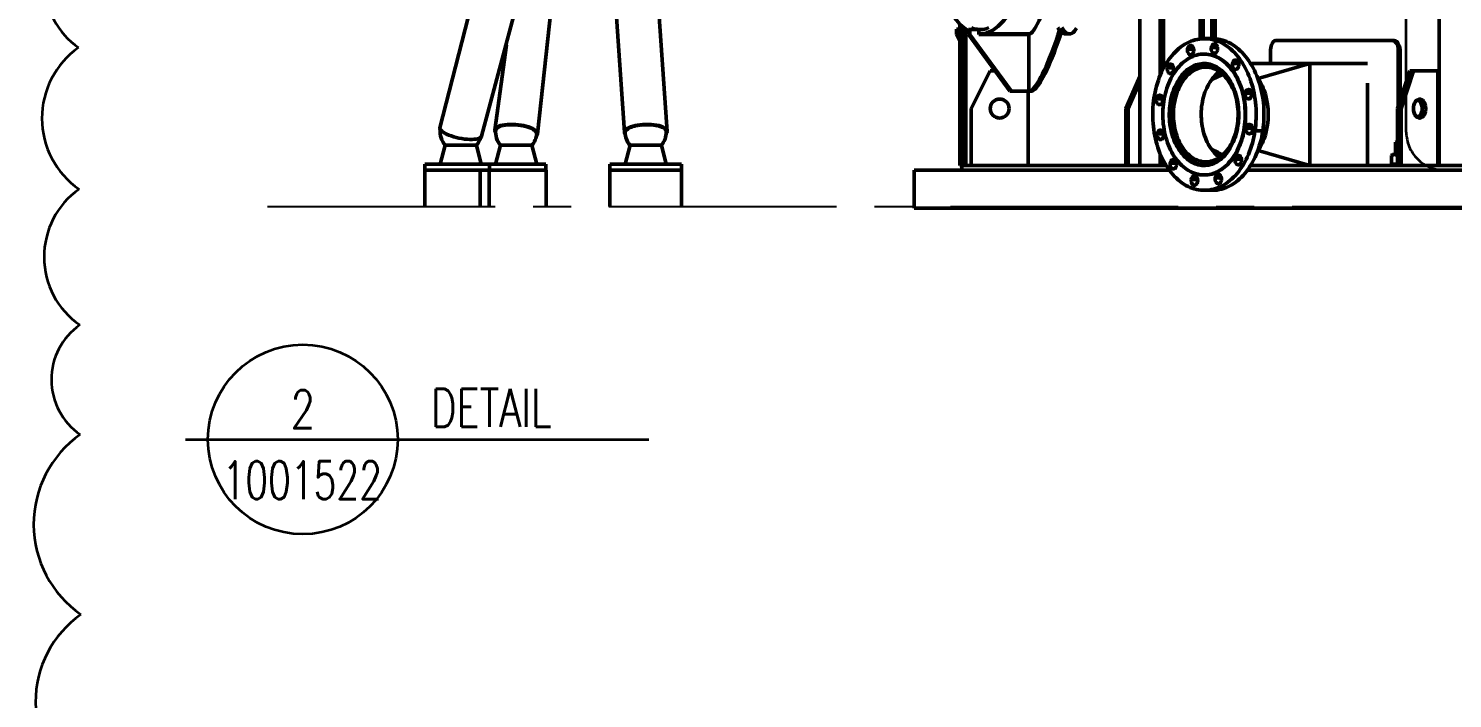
# Model space of a CAD drawing. Header units: inches. Extents: x 0 to 1408, y 0 to 1088.
# Drawn here: x 723.3 to 873.4, y 177.7 to 248.4 of the extents above; entities that cross this region are included whole.
import ezdxf
from ezdxf.enums import TextEntityAlignment as Align

# ---------------------------------------------------------------- set-up
doc = ezdxf.new("R2010")
doc.units = ezdxf.units.IN
doc.header["$LTSCALE"] = 32
doc.header["$MEASUREMENT"] = 0
doc.linetypes.add('CENTER2', pattern=[1.125, 0.75, -0.125, 0.125, -0.125])
doc.linetypes.add('PHANTOM2', pattern=[1.25, 0.625, -0.125, 0.125, -0.125, 0.125, -0.125])
for name, color, linetype, lineweight in [('AM_0', 7, 'Continuous', 50), ('AM_6', 140, 'Continuous', 35), ('Equipment-AM_0', 7, 'Continuous', 50), ('Equipment-AM_11', 92, 'PHANTOM2', 25)]:
    doc.layers.add(name, color=color, linetype=linetype, lineweight=lineweight)
doc.styles.add('simplex', font='simplex.shx', dxfattribs={"width": 0.75})

# ---------------------------------------------------------------- blocks, each defined once
blk = doc.blocks.new('Detail Callout')
at = {"layer": 'AM_6'}
blk.add_line((0, 0.3125), (1.5265, 0.3125), dxfattribs=at)
blk.add_circle((0.3868, 0.3125), 0.3125, dxfattribs=at)
at = {"layer": 'AM_6', "style": 'simplex', "width": 0.75}
blk.add_text('DETAIL', height=0.125, dxfattribs=at).set_placement((0.8089, 0.3539))
for tag, p in [('X', (0.3868, 0.3493)), ('XXXXXX', (0.3848, 0.1156))]:
    blk.add_attdef(tag, text='', height=0.125, dxfattribs=at).set_placement(p, align=Align.CENTER)
blk = doc.blocks.new('A$C9d734190')
at = {"layer": 'AM_0'}
for p, q in [((-106.07, 14.05), (-106.07, 148)), ((-105.72, 14.77), (-105.72, 148)), ((-101.88, 17.85), (-101.88, 148)), ((-101.56, 17.87), (-101.56, 148)), ((-100.62, 17.88), (-100.62, 148)), ((-100.28, 17.86), (-100.28, 148)), ((-76.67, 4.5), (-76.67, 148)), ((-108.22, 4.5), (-108.22, 85.25)), ((-168.84, 59.66), (-182.01, 8.48)), ((-166.03, 59.16), (-162.56, 7.98)), ((-158.06, 8.1), (-161.53, 59.28)), ((-177.6, 7.6), (-165.83, 51.7)), ((-171.72, 7.83), (-168.36, 39.01)), ((-127.56, 18.38), (-127.56, 18.88)), ((-127.56, 18.88), (-127.2, 18.88)), ((-127.2, 17.67), (-127.56, 18.38)), ((-127.56, 18.37), (-127.56, 18.38)), ((-127.2, 17.66), (-127.56, 18.37)), ((-127.2, 4.5), (-127.2, 19.43)), ((-126.83, 4.5), (-126.83, 19.1)), ((-126.58, 4.5), (-126.58, 18.91)), ((-126.28, 18.33), (-126.28, 18.83)), ((-126.28, 18.83), (-126.13, 18.83)), ((-121.91, 12.33), (-126.28, 18.33)), ((-126.28, 18.33), (-126.13, 18.33)), ((-126.13, 18.33), (-126.13, 18.83)), ((-126.13, 18.83), (-125.18, 18.83)), ((-121.76, 12.33), (-126.13, 18.33)), ((-125.18, 18.83), (-125.18, 18.33)), ((-125.18, 18.33), (-119.92, 18.33)), ((-125.05, 18.37), (-119.79, 18.37)), ((-121.61, 18.33), (-121.61, 18.37)), ((-121.36, 18.33), (-121.36, 18.37)), ((-121, 18.33), (-121, 18.37)), ((-120.53, 18.33), (-120.53, 18.37)), ((-119.92, 12.33), (-119.92, 18.33)), ((-116.09, 18.38), (-115.66, 18.38)), ((-174.97, 17.23), (-176.21, 8.24)), ((-102.54, 16.78), (-103.2, 16.78)), ((-100.59, 17.88), (-101.41, 17.88)), ((-100.03, 16.94), (-100.69, 16.94)), ((-94.44, 16.69), (-94.44, 15.25)), ((-93.81, 17.69), (-81.71, 17.69)), ((-81.71, 17.69), (-81.53, 17.69)), ((-80.98, 16.69), (-80.98, 10.71)), ((-80.98, 16.69), (-80.79, 16.69)), ((-80.79, 16.69), (-80.79, 11.28)), ((-101.41, 16.25), (-101.46, 16.25)), ((-97.8, 15.24), (-98.46, 15.24)), ((-90.29, 15.25), (-95.76, 13.68)), ((-94.69, 15.25), (-90.29, 15.25)), ((-90.29, 15.25), (-90.29, 4.5)), ((-84.23, 15.25), (-90.29, 15.25)), ((-126, 10.5), (-124, 14.5)), ((-124, 14.5), (-123.49, 14.5)), ((-109.69, 10.5), (-108.22, 13.88)), ((-104.66, 14.8), (-105.33, 14.8)), ((-95.76, 13.68), (-95.83, 13.77)), ((-81.05, 10.5), (-79.76, 14.5)), ((-80.66, 10.5), (-79.38, 14.5)), ((-79.76, 14.5), (-79.38, 14.5)), ((-79.38, 14.5), (-76.8, 14.5)), ((-76.8, 14.5), (-76.8, 4.5)), ((-121.91, 12.33), (-121.76, 12.33)), ((-119.85, 12.33), (-121.76, 12.33)), ((-120, 12.33), (-120, 4.5)), ((-119.7, 12.33), (-119.95, 12.33)), ((-119.95, 12.33), (-119.95, 12.33)), ((-119.85, 12.33), (-119.92, 12.33)), ((-119.85, 12.33), (-119.85, 12.33)), ((-119.7, 12.33), (-119.7, 12.33)), ((-109.44, 10.5), (-108.22, 13.31)), ((-96.45, 12.13), (-97.11, 12.13)), ((-84.23, 13.19), (-84.23, 4.5)), ((-105.82, 11.53), (-106.49, 11.53)), ((-105.03, 11.04), (-104.85, 11.04)), ((-126, 4.5), (-126, 10.5)), ((-109.69, 10.5), (-109.44, 10.5)), ((-109.69, 4.5), (-109.69, 10.5)), ((-109.44, 4.5), (-109.44, 10.5)), ((-81.05, 10.5), (-80.66, 10.5)), ((-81.05, 4.5), (-81.05, 10.5)), ((-80.66, 4.5), (-80.66, 10.5)), ((-182.01, 8.44), (-182.01, 8.48)), ((-177.64, 7.51), (-177.71, 7.44)), ((-162.56, 7.98), (-162.55, 7.94)), ((-158.06, 8.08), (-158.07, 8.1)), ((-105.71, 7.84), (-106.38, 7.84)), ((-97.17, 8.5), (-97.21, 8.5)), ((-96.34, 8.44), (-97, 8.44)), ((-95.26, 8.14), (-96.09, 8.14)), ((-181.45, 6.63), (-181.97, 4.63)), ((-178.16, 6.63), (-181.45, 6.63)), ((-177.64, 4.63), (-178.15, 6.63)), ((-177.71, 7.44), (-177.72, 7.44)), ((-175.61, 6.63), (-176.13, 4.63)), ((-175.61, 6.63), (-172.32, 6.63)), ((-171.8, 4.63), (-172.32, 6.63)), ((-161.96, 6.63), (-162.48, 4.63)), ((-158.67, 6.63), (-161.96, 6.63)), ((-158.15, 4.63), (-158.66, 6.63)), ((-95.83, 5.97), (-95.76, 6.07)), ((-95.76, 6.07), (-90.29, 4.5)), ((-81.22, 7), (-81.27, 6.95)), ((-81.27, 6.95), (-81.27, 5.65)), ((-81.05, 6.95), (-81.27, 6.95)), ((-81.05, 7), (-81.22, 7)), ((-183.59, 4.63), (-183.59, 4)), ((-183.58, 4.63), (-183.42, 4.63)), ((-183.42, 4.63), (-182.37, 4.63)), ((-182.37, 4.63), (-182.09, 4.63)), ((-182.08, 4.63), (-180.91, 4.63)), ((-180.91, 4.63), (-179.66, 4.63)), ((-179.66, 4.63), (-178.4, 4.63)), ((-178.4, 4.63), (-176.77, 4.63)), ((-176.77, 4.63), (-176.02, 4.63)), ((-176, 4.63), (-174.62, 4.63)), ((-174.62, 4.63), (-173.3, 4.63)), ((-173.3, 4.63), (-171.79, 4.63)), ((-171.79, 4.63), (-170.82, 4.63)), ((-170.82, 4), (-170.82, 4.63)), ((-164.1, 4.63), (-164.1, 4)), ((-164.09, 4.63), (-163.93, 4.63)), ((-163.93, 4.63), (-162.88, 4.63)), ((-162.88, 4.63), (-162.6, 4.63)), ((-162.58, 4.63), (-161.42, 4.63)), ((-161.42, 4.63), (-160.17, 4.63)), ((-160.17, 4.63), (-158.91, 4.63)), ((-158.91, 4.63), (-157.28, 4.63)), ((-157.28, 4.63), (-156.53, 4.63)), ((-156.53, 4), (-156.53, 4.63)), ((-106.07, 4.5), (-106.07, 5.7)), ((-105.72, 4.5), (-105.72, 4.98)), ((-104.36, 4.73), (-105.03, 4.73)), ((-97.5, 5.17), (-98.16, 5.17)), ((-81.77, 4.63), (-81.77, 4.5)), ((-81.77, 4.63), (-81.05, 4.63)), ((-81.69, 5.55), (-81.63, 5.61)), ((-81.69, 4.65), (-81.69, 5.55)), ((-81.69, 4.65), (-81.38, 4.65)), ((-81.58, 5.65), (-81.63, 5.61)), ((-81.58, 5.65), (-81.38, 5.65)), ((-81.58, 4.65), (-81.58, 4.63)), ((-81.38, 5.65), (-81.05, 5.65)), ((-81.38, 4.65), (-81.08, 4.65)), ((-81.08, 5.55), (-81.05, 5.56)), ((-81.08, 4.65), (-81.08, 5.55)), ((-81.05, 4.65), (-81.08, 4.65)), ((-183.58, 4), (-183.42, 4)), ((-183.42, 4), (-182.37, 4)), ((-182.09, 4), (-182.37, 4)), ((-182.08, 4), (-180.91, 4)), ((-180.91, 4), (-179.66, 4)), ((-178.4, 4), (-179.66, 4)), ((-178.4, 4), (-176.77, 4)), ((-176.77, 4), (-176.02, 4)), ((-176, 4), (-174.62, 4)), ((-173.3, 4), (-174.62, 4)), ((-173.3, 4), (-171.79, 4)), ((-171.79, 4), (-170.82, 4)), ((-164.09, 4), (-163.93, 4)), ((-163.93, 4), (-162.88, 4)), ((-162.6, 4), (-162.88, 4)), ((-162.58, 4), (-161.42, 4)), ((-161.42, 4), (-160.17, 4)), ((-158.91, 4), (-160.17, 4)), ((-158.91, 4), (-157.28, 4)), ((-157.28, 4), (-156.53, 4)), ((-132, 4), (-132, 0)), ((-132, 4), (-105.11, 4)), ((-127, 4.5), (-127.2, 4.5)), ((-127, 4), (-127, 4.5)), ((-127, 4.5), (-105.45, 4.5)), ((-102.13, 3.03), (-102.8, 3.03)), ((-101.46, 3.5), (-101.41, 3.5)), ((-99.62, 3.19), (-100.28, 3.19)), ((-96.89, 4), (-55, 4)), ((-94.36, 4.5), (-90.29, 4.5)), ((-89.17, 4.5), (-90.29, 4.5)), ((-89.17, 4.5), (-0.25, 4.5)), ((-101.41, 1.88), (-100.59, 1.88)), ((-132, 0), (-55, 0))]:
    blk.add_line(p, q, dxfattribs=at)
at = {"layer": 'AM_0', "linetype": 'CENTER2'}
blk.add_line((-176.77, 4.63), (-176.77, 4), dxfattribs=at)
at = {"layer": 'AM_0', "flags": 128}
for points in [[(-130.18, 25.25), (-129.95, 24.54), (-129.71, 23.86), (-129.46, 23.21), (-129.2, 22.6), (-128.94, 22.03), (-128.67, 21.5), (-128.39, 21.02), (-128.11, 20.57), (-127.82, 20.16), (-127.53, 19.79), (-127.22, 19.45), (-126.92, 19.17), (-126.61, 18.92), (-126.29, 18.72), (-126.28, 18.72)], [(-124.13, 19.04), (-124.43, 18.93), (-124.74, 18.86), (-125.05, 18.84), (-125.36, 18.87), (-125.67, 18.93), (-125.98, 19.04)], [(-125.18, 18.38), (-125.05, 18.37), (-124.73, 18.39), (-124.41, 18.46), (-124.09, 18.58), (-123.77, 18.73), (-123.46, 18.94), (-123.16, 19.18), (-122.86, 19.47), (-122.56, 19.79), (-122.27, 20.16), (-121.97, 20.58), (-121.69, 21.03), (-121.41, 21.53), (-121.13, 22.07), (-120.87, 22.65), (-120.62, 23.25), (-120.37, 23.88), (-120.34, 23.96)], [(-116.87, 19.06), (-116.81, 18.94), (-116.75, 18.83), (-116.68, 18.73), (-116.6, 18.64), (-116.53, 18.56), (-116.45, 18.5), (-116.37, 18.45), (-116.28, 18.41), (-116.2, 18.39), (-116.11, 18.38), (-116.09, 18.38)], [(-116.44, 19.06), (-116.38, 18.94), (-116.31, 18.83), (-116.24, 18.73), (-116.17, 18.64), (-116.09, 18.56), (-116.01, 18.5), (-115.93, 18.45), (-115.85, 18.41), (-115.76, 18.39), (-115.68, 18.38), (-115.59, 18.38), (-115.51, 18.4), (-115.42, 18.43), (-115.34, 18.47), (-115.26, 18.53), (-115.18, 18.6), (-115.11, 18.68), (-115.04, 18.78), (-114.97, 18.88), (-114.91, 19)], [(-119.95, 18.33), (-119.89, 18.33), (-119.79, 18.37), (-119.67, 18.46), (-119.55, 18.58), (-119.42, 18.75), (-119.28, 18.95), (-119.14, 19.18), (-119, 19.46), (-118.85, 19.78), (-118.69, 20.14), (-118.53, 20.54), (-118.36, 20.98), (-118.29, 21.18)], [(-120.08, 18.37), (-120.02, 18.34), (-119.95, 18.33)], [(-119.92, 12.33), (-119.89, 12.33), (-119.79, 12.37), (-119.67, 12.43), (-119.55, 12.53), (-119.42, 12.67), (-119.28, 12.84), (-119.13, 13.04), (-118.97, 13.27), (-118.81, 13.54), (-118.65, 13.84), (-118.47, 14.17), (-118.3, 14.54), (-118.11, 14.94), (-117.92, 15.38), (-117.73, 15.85), (-117.53, 16.36), (-117.3, 16.98), (-117.06, 17.65), (-116.86, 18.26), (-116.7, 18.76)], [(-119.7, 12.33), (-119.65, 12.33), (-119.54, 12.37), (-119.42, 12.44), (-119.29, 12.54), (-119.16, 12.68), (-119.02, 12.85), (-118.87, 13.05), (-118.71, 13.29), (-118.55, 13.56), (-118.38, 13.87), (-118.21, 14.21), (-118.03, 14.58), (-117.85, 14.99), (-117.66, 15.42), (-117.47, 15.89), (-117.27, 16.39), (-117.07, 16.93), (-116.87, 17.49), (-116.67, 18.08), (-116.52, 18.56)], [(-106.74, 11.61), (-106.68, 11.93), (-106.62, 12.25), (-106.55, 12.57), (-106.46, 12.88), (-106.37, 13.19), (-106.27, 13.49), (-106.17, 13.79), (-106.05, 14.08), (-105.93, 14.36), (-105.8, 14.63), (-105.66, 14.9), (-105.51, 15.16), (-105.35, 15.4), (-105.19, 15.64), (-105.03, 15.87), (-104.85, 16.08), (-104.67, 16.29), (-104.48, 16.48), (-104.29, 16.67), (-104.1, 16.84), (-103.9, 17), (-103.69, 17.14), (-103.48, 17.28), (-103.27, 17.4), (-103.05, 17.5), (-102.83, 17.6), (-102.61, 17.68), (-102.39, 17.75), (-102.16, 17.8), (-101.93, 17.84), (-101.71, 17.86), (-101.48, 17.87), (-101.25, 17.87), (-101.02, 17.85), (-100.79, 17.82), (-100.57, 17.78), (-100.34, 17.72), (-100.12, 17.65), (-99.9, 17.56), (-99.68, 17.46), (-99.47, 17.35), (-99.25, 17.22), (-99.05, 17.08), (-98.84, 16.93), (-98.64, 16.77), (-98.45, 16.59), (-98.26, 16.4), (-98.08, 16.2), (-97.9, 15.99), (-97.73, 15.77), (-97.56, 15.54), (-97.4, 15.3), (-97.25, 15.05), (-97.11, 14.79), (-96.97, 14.52), (-96.84, 14.24), (-96.72, 13.96), (-96.61, 13.67), (-96.51, 13.37), (-96.41, 13.06), (-96.32, 12.75), (-96.25, 12.44), (-96.18, 12.12), (-96.12, 11.8), (-96.07, 11.47), (-96.03, 11.14), (-96, 10.81), (-95.97, 10.47), (-95.96, 10.14), (-95.96, 9.81), (-95.97, 9.47), (-95.98, 9.14), (-96.01, 8.8), (-96.04, 8.47), (-96.09, 8.14)], [(-102.54, 16.56), (-102.56, 16.48), (-102.58, 16.4), (-102.62, 16.33), (-102.66, 16.27), (-102.71, 16.23), (-102.77, 16.19), (-102.83, 16.17), (-102.89, 16.17), (-102.95, 16.18), (-103, 16.21), (-103.06, 16.25), (-103.1, 16.3), (-103.14, 16.37), (-103.17, 16.44), (-103.2, 16.52), (-103.21, 16.6), (-103.21, 16.69), (-103.2, 16.78)], [(-103.2, 16.78), (-103.19, 16.86), (-103.16, 16.94), (-103.12, 17.01), (-103.08, 17.07), (-103.03, 17.11), (-102.97, 17.15), (-102.92, 17.17), (-102.86, 17.17), (-102.8, 17.16), (-102.74, 17.13), (-102.69, 17.09), (-102.64, 17.04), (-102.6, 16.97), (-102.57, 16.9), (-102.55, 16.82), (-102.53, 16.74), (-102.53, 16.65), (-102.54, 16.56)], [(-100.03, 16.72), (-100.05, 16.64), (-100.07, 16.56), (-100.11, 16.49), (-100.15, 16.43), (-100.2, 16.39), (-100.26, 16.35), (-100.32, 16.34), (-100.38, 16.33), (-100.43, 16.34), (-100.49, 16.37), (-100.54, 16.41), (-100.59, 16.46), (-100.63, 16.53), (-100.66, 16.6), (-100.69, 16.68), (-100.7, 16.77), (-100.7, 16.85), (-100.69, 16.94)], [(-100.69, 16.94), (-100.68, 17.02), (-100.65, 17.1), (-100.61, 17.17), (-100.57, 17.23), (-100.52, 17.27), (-100.46, 17.31), (-100.4, 17.33), (-100.35, 17.33), (-100.29, 17.32), (-100.23, 17.29), (-100.18, 17.25), (-100.13, 17.2), (-100.09, 17.14), (-100.06, 17.06), (-100.04, 16.98), (-100.02, 16.9), (-100.02, 16.81), (-100.03, 16.72)], [(-100.59, 17.88), (-100.43, 17.87), (-100.2, 17.85), (-99.97, 17.82), (-99.74, 17.78), (-99.52, 17.72), (-99.3, 17.65), (-99.08, 17.56), (-98.86, 17.46), (-98.64, 17.35), (-98.43, 17.22), (-98.22, 17.08), (-98.02, 16.93), (-97.82, 16.77), (-97.63, 16.59), (-97.44, 16.4), (-97.25, 16.2), (-97.08, 15.99), (-96.9, 15.77), (-96.74, 15.54), (-96.58, 15.3), (-96.43, 15.05), (-96.29, 14.79), (-96.15, 14.52), (-96.02, 14.24), (-95.9, 13.96), (-95.79, 13.67), (-95.68, 13.37), (-95.59, 13.06), (-95.5, 12.75), (-95.42, 12.44), (-95.35, 12.12), (-95.29, 11.8), (-95.24, 11.47), (-95.2, 11.14), (-95.17, 10.81), (-95.15, 10.47), (-95.14, 10.14), (-95.14, 9.81), (-95.14, 9.47), (-95.16, 9.14), (-95.18, 8.8), (-95.22, 8.47), (-95.26, 8.14)], [(-93.81, 17.69), (-93.92, 17.67), (-94.02, 17.63), (-94.12, 17.56), (-94.21, 17.47), (-94.28, 17.35), (-94.35, 17.22), (-94.39, 17.07), (-94.43, 16.9), (-94.44, 16.69)], [(-81.71, 17.69), (-81.59, 17.67), (-81.47, 17.63), (-81.36, 17.56), (-81.25, 17.47), (-81.16, 17.35), (-81.09, 17.22), (-81.03, 17.07), (-81, 16.9), (-80.98, 16.69)], [(-81.53, 17.69), (-81.4, 17.67), (-81.28, 17.63), (-81.17, 17.56), (-81.07, 17.47), (-80.98, 17.35), (-80.91, 17.22), (-80.85, 17.07), (-80.81, 16.9), (-80.79, 16.69)], [(-105.7, 11.25), (-105.65, 11.55), (-105.59, 11.83), (-105.53, 12.11), (-105.45, 12.39), (-105.37, 12.66), (-105.27, 12.93), (-105.17, 13.19), (-105.06, 13.44), (-104.94, 13.68), (-104.82, 13.92), (-104.68, 14.15), (-104.54, 14.36), (-104.4, 14.57), (-104.24, 14.77), (-104.08, 14.95), (-103.92, 15.13), (-103.75, 15.29), (-103.57, 15.44), (-103.39, 15.58), (-103.21, 15.71), (-103.02, 15.82), (-102.83, 15.92), (-102.63, 16.01), (-102.44, 16.09), (-102.24, 16.15), (-102.04, 16.19), (-101.83, 16.23), (-101.63, 16.24), (-101.43, 16.25), (-101.22, 16.24), (-101.02, 16.22), (-100.82, 16.18), (-100.62, 16.13), (-100.42, 16.06), (-100.22, 15.99), (-100.03, 15.89), (-99.84, 15.79), (-99.65, 15.67), (-99.47, 15.54), (-99.29, 15.4), (-99.11, 15.24), (-98.94, 15.08), (-98.78, 14.9), (-98.62, 14.71), (-98.47, 14.51), (-98.33, 14.3), (-98.19, 14.08), (-98.06, 13.85), (-97.94, 13.61), (-97.82, 13.36), (-97.71, 13.11), (-97.61, 12.85), (-97.52, 12.58), (-97.44, 12.31), (-97.37, 12.03), (-97.3, 11.74), (-97.25, 11.46), (-97.2, 11.17), (-97.17, 10.87), (-97.14, 10.58), (-97.12, 10.28), (-97.11, 9.98), (-97.11, 9.68), (-97.12, 9.38), (-97.15, 9.08), (-97.18, 8.79), (-97.21, 8.5)], [(-105.33, 14.8), (-105.31, 14.88), (-105.28, 14.96), (-105.24, 15.03), (-105.2, 15.09), (-105.15, 15.13), (-105.1, 15.17), (-105.04, 15.18), (-104.98, 15.19), (-104.92, 15.18), (-104.86, 15.15), (-104.81, 15.11), (-104.76, 15.06), (-104.72, 14.99), (-104.69, 14.92), (-104.67, 14.84), (-104.65, 14.75), (-104.65, 14.67), (-104.66, 14.58)], [(-105.03, 11.04), (-104.99, 11.3), (-104.94, 11.56), (-104.87, 11.82), (-104.8, 12.07), (-104.72, 12.32), (-104.63, 12.56), (-104.54, 12.79), (-104.43, 13.01), (-104.32, 13.23), (-104.2, 13.44), (-104.07, 13.64), (-103.94, 13.83), (-103.8, 14.01), (-103.65, 14.18), (-103.5, 14.33), (-103.35, 14.48), (-103.19, 14.61), (-103.02, 14.74), (-102.85, 14.85), (-102.68, 14.94), (-102.5, 15.03), (-102.32, 15.1), (-102.14, 15.16), (-101.96, 15.2), (-101.77, 15.23), (-101.59, 15.25), (-101.4, 15.25), (-101.22, 15.24), (-101.03, 15.21), (-100.85, 15.17), (-100.66, 15.12), (-100.48, 15.06), (-100.31, 14.98), (-100.13, 14.89), (-99.96, 14.78), (-99.79, 14.66), (-99.63, 14.53), (-99.47, 14.39), (-99.32, 14.24), (-99.17, 14.07), (-99.03, 13.9), (-98.89, 13.71), (-98.76, 13.52), (-98.64, 13.31), (-98.53, 13.1), (-98.42, 12.88), (-98.32, 12.65), (-98.23, 12.41), (-98.14, 12.17), (-98.07, 11.92), (-98, 11.66), (-97.94, 11.4), (-97.9, 11.14), (-97.86, 10.88), (-97.83, 10.61), (-97.81, 10.34), (-97.8, 10.06), (-97.79, 9.79), (-97.8, 9.52), (-97.82, 9.25), (-97.84, 8.98), (-97.88, 8.71)], [(-101.37, 15.25), (-101.46, 15.24), (-101.65, 15.22), (-101.83, 15.19), (-102.01, 15.14), (-102.19, 15.08), (-102.37, 15), (-102.55, 14.92), (-102.72, 14.81), (-102.89, 14.7), (-103.05, 14.57), (-103.21, 14.44), (-103.37, 14.29), (-103.52, 14.13), (-103.66, 13.95), (-103.8, 13.77), (-103.93, 13.58), (-104.05, 13.38), (-104.17, 13.17), (-104.28, 12.95), (-104.38, 12.72), (-104.48, 12.48), (-104.56, 12.24), (-104.64, 11.99), (-104.71, 11.74), (-104.77, 11.48), (-104.82, 11.22), (-104.86, 10.96), (-104.9, 10.69), (-104.92, 10.42), (-104.93, 10.15), (-104.94, 9.87), (-104.93, 9.6), (-104.92, 9.33), (-104.9, 9.06), (-104.86, 8.79), (-104.82, 8.53), (-104.77, 8.27), (-104.71, 8.01), (-104.64, 7.76), (-104.56, 7.51), (-104.48, 7.27), (-104.38, 7.03), (-104.28, 6.8), (-104.17, 6.58), (-104.05, 6.37), (-103.93, 6.17), (-103.8, 5.98), (-103.66, 5.8), (-103.52, 5.62), (-103.37, 5.46), (-103.21, 5.31), (-103.05, 5.18), (-102.89, 5.05), (-102.72, 4.94), (-102.55, 4.83), (-102.37, 4.75), (-102.19, 4.67), (-102.01, 4.61), (-101.83, 4.56), (-101.65, 4.53), (-101.46, 4.51), (-101.37, 4.5)], [(-101.41, 16.25), (-101.38, 16.25), (-101.18, 16.24), (-100.97, 16.22), (-100.77, 16.18), (-100.57, 16.13), (-100.37, 16.06), (-100.18, 15.99), (-99.98, 15.89), (-99.79, 15.79), (-99.6, 15.67), (-99.42, 15.54), (-99.24, 15.4), (-99.07, 15.24), (-98.9, 15.08), (-98.73, 14.9), (-98.58, 14.71), (-98.43, 14.51), (-98.28, 14.3), (-98.14, 14.08), (-98.01, 13.85), (-97.89, 13.61), (-97.77, 13.36), (-97.67, 13.11), (-97.57, 12.85), (-97.48, 12.58), (-97.39, 12.31), (-97.32, 12.03), (-97.26, 11.74), (-97.2, 11.46), (-97.16, 11.17), (-97.12, 10.87), (-97.09, 10.58), (-97.07, 10.28), (-97.07, 9.98), (-97.07, 9.68), (-97.08, 9.38), (-97.1, 9.08), (-97.13, 8.79), (-97.17, 8.5)], [(-97.8, 15.02), (-97.82, 14.94), (-97.84, 14.86), (-97.88, 14.79), (-97.92, 14.73), (-97.97, 14.68), (-98.03, 14.65), (-98.09, 14.63), (-98.15, 14.63), (-98.2, 14.64), (-98.26, 14.67), (-98.31, 14.71), (-98.36, 14.76), (-98.4, 14.82), (-98.43, 14.9), (-98.46, 14.98), (-98.47, 15.06), (-98.47, 15.15), (-98.46, 15.24)], [(-98.46, 15.24), (-98.45, 15.32), (-98.42, 15.4), (-98.38, 15.47), (-98.34, 15.52), (-98.29, 15.57), (-98.23, 15.6), (-98.17, 15.62), (-98.12, 15.63), (-98.06, 15.62), (-98, 15.59), (-97.95, 15.55), (-97.9, 15.5), (-97.86, 15.43), (-97.83, 15.36), (-97.81, 15.28), (-97.79, 15.19), (-97.79, 15.11), (-97.8, 15.02)], [(-94.32, 15.25), (-94.33, 15.25), (-94.4, 15.25), (-94.47, 15.25), (-94.58, 15.25), (-94.71, 15.25), (-94.86, 15.25), (-95.05, 15.25), (-95.26, 15.25), (-95.51, 15.25), (-95.78, 15.25), (-96.08, 15.25), (-96.41, 15.25), (-96.56, 15.25)], [(-104.66, 14.58), (-104.68, 14.5), (-104.71, 14.42), (-104.74, 14.35), (-104.79, 14.29), (-104.84, 14.25), (-104.89, 14.21), (-104.95, 14.19), (-105.01, 14.19), (-105.07, 14.2), (-105.12, 14.23), (-105.18, 14.27), (-105.22, 14.32), (-105.26, 14.38), (-105.29, 14.46), (-105.32, 14.54), (-105.33, 14.62), (-105.33, 14.71), (-105.33, 14.8)], [(-101.27, 4.87), (-101.09, 4.88), (-100.92, 4.9), (-100.74, 4.94), (-100.56, 4.99), (-100.39, 5.05), (-100.21, 5.12), (-100.04, 5.21), (-99.88, 5.31), (-99.72, 5.43), (-99.56, 5.56), (-99.4, 5.69), (-99.26, 5.85), (-99.11, 6.01), (-98.98, 6.18), (-98.85, 6.36), (-98.73, 6.56), (-98.61, 6.76), (-98.5, 6.97), (-98.4, 7.19), (-98.31, 7.41), (-98.22, 7.65), (-98.15, 7.89), (-98.08, 8.13), (-98.02, 8.38), (-97.97, 8.63), (-97.93, 8.89), (-97.9, 9.15), (-97.88, 9.41), (-97.87, 9.68), (-97.87, 9.94), (-97.87, 10.2), (-97.89, 10.47), (-97.92, 10.73), (-97.95, 10.99), (-98, 11.24), (-98.05, 11.5), (-98.11, 11.74), (-98.18, 11.98), (-98.26, 12.22), (-98.35, 12.45), (-98.45, 12.67), (-98.55, 12.89), (-98.67, 13.09), (-98.79, 13.29), (-98.91, 13.48), (-99.05, 13.66), (-99.18, 13.82), (-99.33, 13.98), (-99.48, 14.13), (-99.64, 14.26), (-99.8, 14.38), (-99.96, 14.49), (-100.13, 14.58), (-100.3, 14.67), (-100.47, 14.73), (-100.65, 14.79), (-100.83, 14.83), (-101, 14.86), (-101.18, 14.87), (-101.36, 14.87), (-101.54, 14.86), (-101.72, 14.83), (-101.9, 14.79), (-102.08, 14.73), (-102.25, 14.67), (-102.42, 14.58), (-102.59, 14.49), (-102.75, 14.38), (-102.91, 14.26), (-103.07, 14.13), (-103.22, 13.98), (-103.36, 13.82), (-103.5, 13.66), (-103.64, 13.48), (-103.76, 13.29), (-103.88, 13.09), (-103.99, 12.89), (-104.1, 12.67), (-104.2, 12.45), (-104.28, 12.22), (-104.36, 11.98), (-104.44, 11.74), (-104.5, 11.5), (-104.55, 11.24), (-104.6, 10.99), (-104.63, 10.73), (-104.66, 10.47), (-104.68, 10.2), (-104.68, 9.94), (-104.68, 9.68), (-104.67, 9.41), (-104.65, 9.15), (-104.62, 8.89), (-104.58, 8.63), (-104.53, 8.38), (-104.47, 8.13), (-104.4, 7.89), (-104.33, 7.65), (-104.24, 7.41), (-104.15, 7.19), (-104.05, 6.97), (-103.94, 6.76), (-103.82, 6.56), (-103.7, 6.36), (-103.57, 6.18), (-103.43, 6.01), (-103.29, 5.85), (-103.14, 5.69), (-102.99, 5.56), (-102.83, 5.43), (-102.67, 5.31), (-102.51, 5.21), (-102.34, 5.12), (-102.16, 5.05), (-101.99, 4.99), (-101.81, 4.94), (-101.63, 4.9), (-101.45, 4.88), (-101.27, 4.87)], [(-99.81, 14.39), (-99.83, 14.38), (-99.99, 14.26), (-100.14, 14.13), (-100.29, 13.98), (-100.44, 13.82), (-100.58, 13.66), (-100.71, 13.48), (-100.84, 13.29), (-100.96, 13.09), (-101.07, 12.89), (-101.17, 12.67), (-101.27, 12.45), (-101.36, 12.22), (-101.44, 11.98), (-101.51, 11.74), (-101.57, 11.5), (-101.63, 11.24), (-101.67, 10.99), (-101.71, 10.73), (-101.73, 10.47), (-101.75, 10.2), (-101.76, 9.94), (-101.75, 9.68), (-101.74, 9.41), (-101.72, 9.15), (-101.69, 8.89), (-101.65, 8.63), (-101.6, 8.38), (-101.54, 8.13), (-101.47, 7.89), (-101.4, 7.65), (-101.31, 7.41), (-101.22, 7.19), (-101.12, 6.97), (-101.01, 6.76), (-100.9, 6.56), (-100.77, 6.36), (-100.64, 6.18), (-100.51, 6.01), (-100.37, 5.85), (-100.22, 5.69), (-100.06, 5.56), (-99.91, 5.43), (-99.81, 5.36)], [(-100.65, 13.56), (-99.96, 13.88), (-99.47, 14.11)], [(-96.45, 11.91), (-96.46, 11.83), (-96.49, 11.75), (-96.53, 11.68), (-96.57, 11.62), (-96.62, 11.57), (-96.68, 11.54), (-96.74, 11.52), (-96.79, 11.52), (-96.85, 11.53), (-96.91, 11.56), (-96.96, 11.6), (-97.01, 11.65), (-97.05, 11.71), (-97.08, 11.79), (-97.1, 11.87), (-97.12, 11.95), (-97.12, 12.04), (-97.11, 12.13)], [(-97.11, 12.13), (-97.09, 12.21), (-97.07, 12.29), (-97.03, 12.36), (-96.99, 12.41), (-96.94, 12.46), (-96.88, 12.49), (-96.82, 12.51), (-96.76, 12.52), (-96.71, 12.51), (-96.65, 12.48), (-96.6, 12.44), (-96.55, 12.39), (-96.51, 12.32), (-96.48, 12.25), (-96.45, 12.17), (-96.44, 12.08), (-96.44, 12), (-96.45, 11.91)], [(-94.76, 10.98), (-94.86, 11.5), (-94.99, 12.01)], [(-96.09, 8.14), (-96.14, 7.82), (-96.21, 7.5), (-96.28, 7.18), (-96.36, 6.87), (-96.45, 6.56), (-96.55, 6.26), (-96.66, 5.96), (-96.77, 5.67), (-96.9, 5.39), (-97.03, 5.12), (-97.17, 4.85), (-97.31, 4.59), (-97.47, 4.35), (-97.63, 4.11), (-97.8, 3.88), (-97.97, 3.67), (-98.15, 3.46), (-98.34, 3.27), (-98.53, 3.08), (-98.73, 2.91), (-98.93, 2.75), (-99.13, 2.61), (-99.34, 2.47), (-99.56, 2.35), (-99.77, 2.25), (-99.99, 2.15), (-100.21, 2.07), (-100.44, 2), (-100.66, 1.95), (-100.89, 1.91), (-101.12, 1.89), (-101.35, 1.88), (-101.57, 1.88), (-101.8, 1.9), (-102.03, 1.93), (-102.26, 1.97), (-102.48, 2.03), (-102.7, 2.1), (-102.92, 2.19), (-103.14, 2.29), (-103.36, 2.4), (-103.57, 2.53), (-103.78, 2.67), (-103.98, 2.82), (-104.18, 2.98), (-104.37, 3.16), (-104.56, 3.35), (-104.75, 3.55), (-104.92, 3.76), (-105.1, 3.98), (-105.26, 4.21), (-105.42, 4.45), (-105.57, 4.7), (-105.71, 4.96), (-105.85, 5.23), (-105.98, 5.51), (-106.1, 5.79), (-106.21, 6.08), (-106.32, 6.38), (-106.41, 6.69), (-106.5, 7), (-106.58, 7.31), (-106.65, 7.63), (-106.71, 7.95), (-106.76, 8.28), (-106.8, 8.61), (-106.83, 8.94), (-106.85, 9.28), (-106.86, 9.61), (-106.86, 9.94), (-106.86, 10.28), (-106.84, 10.61), (-106.82, 10.95), (-106.78, 11.28), (-106.74, 11.61)], [(-106.49, 11.53), (-106.47, 11.61), (-106.44, 11.69), (-106.4, 11.75), (-106.36, 11.81), (-106.31, 11.86), (-106.26, 11.89), (-106.2, 11.91), (-106.14, 11.92), (-106.08, 11.91), (-106.02, 11.88), (-105.97, 11.84), (-105.92, 11.79), (-105.88, 11.72), (-105.85, 11.65), (-105.83, 11.57), (-105.82, 11.48), (-105.81, 11.4), (-105.82, 11.31)], [(-105.82, 11.31), (-105.84, 11.23), (-105.87, 11.15), (-105.9, 11.08), (-105.95, 11.02), (-106, 10.97), (-106.05, 10.94), (-106.11, 10.92), (-106.17, 10.92), (-106.23, 10.93), (-106.28, 10.96), (-106.34, 11), (-106.38, 11.05), (-106.42, 11.11), (-106.46, 11.19), (-106.48, 11.27), (-106.49, 11.35), (-106.49, 11.44), (-106.49, 11.53)], [(-97.21, 8.5), (-97.26, 8.2), (-97.32, 7.92), (-97.39, 7.64), (-97.46, 7.36), (-97.55, 7.09), (-97.64, 6.82), (-97.74, 6.56), (-97.85, 6.31), (-97.97, 6.07), (-98.1, 5.83), (-98.23, 5.6), (-98.37, 5.39), (-98.52, 5.18), (-98.67, 4.98), (-98.83, 4.8), (-99, 4.62), (-99.17, 4.46), (-99.34, 4.31), (-99.52, 4.17), (-99.71, 4.04), (-99.89, 3.93), (-100.09, 3.83), (-100.28, 3.74), (-100.48, 3.66), (-100.68, 3.6), (-100.88, 3.56), (-101.08, 3.52), (-101.28, 3.51), (-101.49, 3.5), (-101.69, 3.51), (-101.9, 3.53), (-102.1, 3.57), (-102.3, 3.62), (-102.5, 3.69), (-102.69, 3.76), (-102.89, 3.86), (-103.08, 3.96), (-103.27, 4.08), (-103.45, 4.21), (-103.63, 4.35), (-103.8, 4.51), (-103.97, 4.67), (-104.13, 4.85), (-104.29, 5.04), (-104.44, 5.24), (-104.59, 5.45), (-104.73, 5.67), (-104.86, 5.9), (-104.98, 6.14), (-105.09, 6.39), (-105.2, 6.64), (-105.3, 6.9), (-105.39, 7.17), (-105.47, 7.44), (-105.55, 7.72), (-105.61, 8.01), (-105.67, 8.29), (-105.71, 8.58), (-105.75, 8.88), (-105.78, 9.17), (-105.79, 9.47), (-105.8, 9.77), (-105.8, 10.07), (-105.79, 10.37), (-105.77, 10.67), (-105.74, 10.96), (-105.7, 11.25)], [(-97.88, 8.71), (-97.93, 8.45), (-97.98, 8.19), (-98.04, 7.93), (-98.11, 7.68), (-98.19, 7.43), (-98.28, 7.19), (-98.38, 6.96), (-98.48, 6.74), (-98.6, 6.52), (-98.71, 6.31), (-98.84, 6.11), (-98.97, 5.92), (-99.11, 5.74), (-99.26, 5.57), (-99.41, 5.42), (-99.57, 5.27), (-99.73, 5.14), (-99.89, 5.01), (-100.06, 4.9), (-100.24, 4.81), (-100.41, 4.72), (-100.59, 4.65), (-100.78, 4.59), (-100.96, 4.55), (-101.14, 4.52), (-101.33, 4.5), (-101.51, 4.5), (-101.7, 4.51), (-101.88, 4.54), (-102.07, 4.58), (-102.25, 4.63), (-102.43, 4.69), (-102.61, 4.77), (-102.78, 4.86), (-102.95, 4.97), (-103.12, 5.09), (-103.28, 5.22), (-103.44, 5.36), (-103.6, 5.51), (-103.74, 5.68), (-103.89, 5.85), (-104.02, 6.04), (-104.15, 6.23), (-104.27, 6.44), (-104.39, 6.65), (-104.5, 6.87), (-104.6, 7.1), (-104.69, 7.34), (-104.77, 7.58), (-104.85, 7.83), (-104.91, 8.09), (-104.97, 8.35), (-105.02, 8.61), (-105.06, 8.87), (-105.09, 9.14), (-105.11, 9.41), (-105.12, 9.69), (-105.12, 9.96), (-105.11, 10.23), (-105.1, 10.5), (-105.07, 10.77), (-105.03, 11.04)], [(-94.7, 10.43), (-94.73, 10.7), (-94.76, 10.98)], [(-79.38, 10.5), (-79.37, 10.62), (-79.36, 10.73), (-79.34, 10.85), (-79.31, 10.96), (-79.27, 11.06), (-79.22, 11.15), (-79.17, 11.24), (-79.11, 11.31), (-79.04, 11.38), (-78.97, 11.43), (-78.9, 11.46), (-78.83, 11.49), (-78.75, 11.5), (-78.67, 11.5), (-78.6, 11.48), (-78.53, 11.45), (-78.46, 11.4), (-78.39, 11.35), (-78.33, 11.28), (-78.27, 11.2), (-78.22, 11.11), (-78.18, 11.01), (-78.14, 10.9), (-78.12, 10.79), (-78.1, 10.68), (-78.09, 10.56), (-78.09, 10.44), (-78.1, 10.32), (-78.12, 10.21), (-78.14, 10.1), (-78.18, 9.99), (-78.22, 9.89), (-78.27, 9.8), (-78.33, 9.72), (-78.39, 9.65), (-78.46, 9.6), (-78.53, 9.55), (-78.6, 9.52), (-78.67, 9.5), (-78.75, 9.5), (-78.83, 9.51), (-78.9, 9.54), (-78.97, 9.57), (-79.04, 9.62), (-79.11, 9.69), (-79.17, 9.76), (-79.22, 9.85), (-79.27, 9.94), (-79.31, 10.04), (-79.34, 10.15), (-79.36, 10.27), (-79.37, 10.38), (-79.38, 10.5)], [(-78.92, 11.45), (-78.91, 11.45), (-78.84, 11.4), (-78.77, 11.35), (-78.71, 11.28), (-78.65, 11.2), (-78.6, 11.11), (-78.56, 11.01), (-78.53, 10.9), (-78.5, 10.79), (-78.48, 10.68), (-78.47, 10.56), (-78.47, 10.44), (-78.48, 10.32), (-78.5, 10.21), (-78.53, 10.1), (-78.56, 9.99), (-78.6, 9.89), (-78.65, 9.8), (-78.71, 9.72), (-78.77, 9.65), (-78.84, 9.6), (-78.91, 9.55), (-78.92, 9.55)], [(-94.76, 8.77), (-94.73, 9.05), (-94.7, 9.32)], [(-182.01, 8.48), (-182.01, 8.41), (-181.98, 8.31), (-181.91, 8.21), (-181.8, 8.11), (-181.66, 8.01), (-181.49, 7.9), (-181.29, 7.8), (-181.06, 7.7), (-180.82, 7.61), (-180.55, 7.53), (-180.27, 7.45), (-179.99, 7.39), (-179.7, 7.34), (-179.41, 7.29), (-179.13, 7.26), (-178.86, 7.25), (-178.61, 7.25), (-178.38, 7.26), (-178.17, 7.28), (-177.99, 7.32), (-177.84, 7.37), (-177.72, 7.43), (-177.64, 7.5)], [(-177.64, 7.5), (-177.6, 7.58), (-177.6, 7.6)], [(-177.6, 7.6), (-177.6, 7.6), (-177.6, 7.59)], [(-176.13, 8.01), (-176.18, 8.09), (-176.21, 8.19), (-176.2, 8.29), (-176.15, 8.39), (-176.06, 8.48), (-175.94, 8.56), (-175.79, 8.63), (-175.6, 8.7), (-175.39, 8.75), (-175.15, 8.79), (-174.89, 8.82), (-174.61, 8.83), (-174.33, 8.83), (-174.04, 8.82), (-173.74, 8.79), (-173.45, 8.75), (-173.17, 8.7), (-172.91, 8.63), (-172.66, 8.56), (-172.43, 8.48), (-172.23, 8.39), (-172.06, 8.29), (-171.92, 8.19), (-171.82, 8.09), (-171.75, 7.99), (-171.72, 7.88), (-171.73, 7.78), (-171.78, 7.69), (-171.84, 7.62)], [(-176.2, 8.24), (-176.21, 8.21), (-176.2, 8.2)], [(-171.81, 7.84), (-171.81, 7.9), (-171.82, 7.96), (-171.85, 8.02), (-171.89, 8.08), (-171.95, 8.14), (-172, 8.19), (-172.06, 8.24), (-172.13, 8.28), (-172.21, 8.33), (-172.29, 8.37), (-172.39, 8.42), (-172.48, 8.46), (-172.59, 8.5), (-172.71, 8.54), (-172.82, 8.58), (-172.94, 8.61), (-173.08, 8.64), (-173.18, 8.67), (-173.29, 8.69), (-173.41, 8.71), (-173.52, 8.73), (-173.56, 8.74), (-173.61, 8.74), (-173.66, 8.75), (-173.71, 8.76), (-173.77, 8.76), (-173.83, 8.77), (-173.9, 8.78), (-174.01, 8.78), (-174.08, 8.79), (-174.11, 8.79), (-174.17, 8.79), (-174.27, 8.8), (-174.38, 8.8), (-174.47, 8.8), (-174.57, 8.8), (-174.65, 8.8), (-174.73, 8.79), (-174.87, 8.79), (-174.99, 8.77), (-175.11, 8.76), (-175.23, 8.74), (-175.34, 8.72), (-175.44, 8.7), (-175.57, 8.66), (-175.68, 8.63), (-175.77, 8.59), (-175.86, 8.55), (-175.93, 8.5), (-176.01, 8.44), (-176.07, 8.37), (-176.1, 8.31), (-176.12, 8.23), (-176.12, 8.23)], [(-162.45, 7.75), (-162.48, 7.78), (-162.54, 7.88), (-162.56, 7.99), (-162.54, 8.09), (-162.48, 8.19), (-162.39, 8.29), (-162.26, 8.39), (-162.09, 8.48), (-161.9, 8.56), (-161.68, 8.63), (-161.43, 8.7), (-161.17, 8.75), (-160.89, 8.79), (-160.6, 8.82), (-160.31, 8.83), (-160.02, 8.83), (-159.73, 8.82), (-159.45, 8.79), (-159.18, 8.75), (-158.94, 8.7), (-158.72, 8.63), (-158.53, 8.56), (-158.36, 8.48), (-158.23, 8.39), (-158.14, 8.29), (-158.08, 8.19), (-158.06, 8.09), (-158.08, 7.99), (-158.14, 7.88), (-158.16, 7.87)], [(-158.15, 8.1), (-158.15, 8.14), (-158.16, 8.19), (-158.19, 8.24), (-158.22, 8.28), (-158.26, 8.33), (-158.31, 8.37), (-158.37, 8.42), (-158.43, 8.46), (-158.51, 8.5), (-158.6, 8.54), (-158.68, 8.58), (-158.78, 8.61), (-158.89, 8.64), (-158.97, 8.67), (-159.06, 8.69), (-159.17, 8.71), (-159.27, 8.73), (-159.3, 8.74), (-159.35, 8.74), (-159.39, 8.75), (-159.44, 8.76), (-159.5, 8.76), (-159.56, 8.77), (-159.62, 8.78), (-159.72, 8.78), (-159.79, 8.79), (-159.82, 8.79), (-159.88, 8.79), (-159.98, 8.8), (-160.09, 8.8), (-160.19, 8.8), (-160.28, 8.8), (-160.37, 8.8), (-160.46, 8.79), (-160.61, 8.79), (-160.75, 8.77), (-160.87, 8.76), (-161.02, 8.74), (-161.15, 8.72), (-161.27, 8.7), (-161.43, 8.66), (-161.57, 8.63), (-161.7, 8.59), (-161.83, 8.55), (-161.94, 8.5), (-162.07, 8.44), (-162.19, 8.37), (-162.28, 8.31), (-162.36, 8.23), (-162.41, 8.18), (-162.44, 8.12), (-162.47, 8.06), (-162.48, 8), (-162.47, 7.98)], [(-106.38, 7.84), (-106.36, 7.92), (-106.33, 8), (-106.3, 8.07), (-106.25, 8.13), (-106.2, 8.18), (-106.15, 8.21), (-106.09, 8.23), (-106.03, 8.23), (-105.97, 8.22), (-105.91, 8.19), (-105.86, 8.15), (-105.81, 8.1), (-105.77, 8.04), (-105.74, 7.96), (-105.72, 7.88), (-105.71, 7.8), (-105.7, 7.71), (-105.71, 7.62)], [(-105.71, 7.62), (-105.73, 7.54), (-105.76, 7.46), (-105.79, 7.39), (-105.84, 7.34), (-105.89, 7.29), (-105.94, 7.26), (-106, 7.24), (-106.06, 7.23), (-106.12, 7.24), (-106.17, 7.27), (-106.23, 7.31), (-106.27, 7.36), (-106.31, 7.43), (-106.35, 7.5), (-106.37, 7.58), (-106.38, 7.67), (-106.38, 7.75), (-106.38, 7.84)], [(-97.17, 8.5), (-97.22, 8.2), (-97.28, 7.92), (-97.34, 7.64), (-97.42, 7.36), (-97.5, 7.09), (-97.6, 6.82), (-97.7, 6.56), (-97.81, 6.31), (-97.93, 6.07), (-98.05, 5.83), (-98.18, 5.6), (-98.32, 5.39), (-98.47, 5.18), (-98.62, 4.98), (-98.78, 4.8), (-98.95, 4.62), (-99.12, 4.46), (-99.3, 4.31), (-99.48, 4.17), (-99.66, 4.04), (-99.85, 3.93), (-100.04, 3.83), (-100.24, 3.74), (-100.43, 3.66), (-100.63, 3.6), (-100.83, 3.56), (-101.04, 3.52), (-101.24, 3.51), (-101.41, 3.5)], [(-95.26, 8.14), (-95.32, 7.82), (-95.38, 7.5), (-95.45, 7.18), (-95.54, 6.87), (-95.63, 6.56), (-95.73, 6.26), (-95.83, 5.96), (-95.95, 5.67), (-96.07, 5.39), (-96.2, 5.12), (-96.34, 4.85), (-96.49, 4.59), (-96.65, 4.35), (-96.81, 4.11), (-96.98, 3.88), (-97.15, 3.67), (-97.33, 3.46), (-97.52, 3.27), (-97.71, 3.08), (-97.9, 2.91), (-98.1, 2.75), (-98.31, 2.61), (-98.52, 2.47), (-98.73, 2.35), (-98.95, 2.25), (-99.17, 2.15), (-99.39, 2.07), (-99.61, 2), (-99.84, 1.95), (-100.07, 1.91), (-100.29, 1.89), (-100.52, 1.88), (-100.59, 1.88)], [(-96.34, 8.22), (-96.36, 8.14), (-96.38, 8.06), (-96.42, 8), (-96.46, 7.94), (-96.51, 7.89), (-96.57, 7.86), (-96.63, 7.84), (-96.68, 7.83), (-96.74, 7.84), (-96.8, 7.87), (-96.85, 7.91), (-96.9, 7.96), (-96.94, 8.03), (-96.97, 8.1), (-96.99, 8.18), (-97.01, 8.27), (-97.01, 8.35), (-97, 8.44)], [(-97, 8.44), (-96.98, 8.52), (-96.96, 8.6), (-96.92, 8.67), (-96.88, 8.73), (-96.83, 8.78), (-96.77, 8.81), (-96.71, 8.83), (-96.66, 8.83), (-96.6, 8.82), (-96.54, 8.79), (-96.49, 8.75), (-96.44, 8.7), (-96.4, 8.64), (-96.37, 8.56), (-96.34, 8.48), (-96.33, 8.4), (-96.33, 8.31), (-96.34, 8.22)], [(-94.99, 7.74), (-94.86, 8.25), (-94.76, 8.77)], [(-100.64, 6.18), (-99.96, 5.87), (-99.47, 5.64)], [(-105.03, 4.73), (-105.01, 4.81), (-104.98, 4.89), (-104.94, 4.96), (-104.9, 5.02), (-104.85, 5.07), (-104.8, 5.1), (-104.74, 5.12), (-104.68, 5.12), (-104.62, 5.11), (-104.56, 5.08), (-104.51, 5.04), (-104.46, 4.99), (-104.42, 4.93), (-104.39, 4.85), (-104.37, 4.77), (-104.35, 4.69), (-104.35, 4.6), (-104.36, 4.51)], [(-104.36, 4.51), (-104.38, 4.43), (-104.41, 4.35), (-104.44, 4.28), (-104.49, 4.23), (-104.54, 4.18), (-104.59, 4.15), (-104.65, 4.13), (-104.71, 4.12), (-104.77, 4.13), (-104.82, 4.16), (-104.88, 4.2), (-104.92, 4.25), (-104.96, 4.32), (-105, 4.39), (-105.02, 4.47), (-105.03, 4.56), (-105.03, 4.64), (-105.03, 4.73)], [(-97.5, 4.95), (-97.52, 4.87), (-97.54, 4.79), (-97.58, 4.72), (-97.62, 4.66), (-97.67, 4.62), (-97.73, 4.58), (-97.79, 4.57), (-97.85, 4.56), (-97.9, 4.57), (-97.96, 4.6), (-98.01, 4.64), (-98.06, 4.69), (-98.1, 4.76), (-98.13, 4.83), (-98.16, 4.91), (-98.17, 5), (-98.17, 5.08), (-98.16, 5.17)], [(-98.16, 5.17), (-98.15, 5.25), (-98.12, 5.33), (-98.08, 5.4), (-98.04, 5.46), (-97.99, 5.5), (-97.93, 5.54), (-97.88, 5.56), (-97.82, 5.56), (-97.76, 5.55), (-97.7, 5.52), (-97.65, 5.48), (-97.6, 5.43), (-97.56, 5.37), (-97.53, 5.29), (-97.51, 5.21), (-97.49, 5.13), (-97.49, 5.04), (-97.5, 4.95)], [(-102.8, 3.03), (-102.78, 3.11), (-102.75, 3.19), (-102.71, 3.26), (-102.67, 3.32), (-102.62, 3.36), (-102.57, 3.4), (-102.51, 3.41), (-102.45, 3.42), (-102.39, 3.41), (-102.33, 3.38), (-102.28, 3.34), (-102.23, 3.29), (-102.19, 3.22), (-102.16, 3.15), (-102.14, 3.07), (-102.12, 2.98), (-102.12, 2.9), (-102.13, 2.81)], [(-102.13, 2.81), (-102.15, 2.73), (-102.18, 2.65), (-102.21, 2.58), (-102.26, 2.52), (-102.31, 2.48), (-102.36, 2.44), (-102.42, 2.42), (-102.48, 2.42), (-102.54, 2.43), (-102.59, 2.46), (-102.65, 2.5), (-102.69, 2.55), (-102.73, 2.61), (-102.77, 2.69), (-102.79, 2.77), (-102.8, 2.85), (-102.8, 2.94), (-102.8, 3.03)], [(-99.62, 2.97), (-99.64, 2.89), (-99.66, 2.81), (-99.7, 2.74), (-99.74, 2.68), (-99.79, 2.64), (-99.85, 2.6), (-99.91, 2.58), (-99.97, 2.58), (-100.02, 2.59), (-100.08, 2.62), (-100.13, 2.66), (-100.18, 2.71), (-100.22, 2.78), (-100.25, 2.85), (-100.28, 2.93), (-100.29, 3.01), (-100.29, 3.1), (-100.28, 3.19)], [(-100.28, 3.19), (-100.27, 3.27), (-100.24, 3.35), (-100.2, 3.42), (-100.16, 3.48), (-100.11, 3.52), (-100.05, 3.56), (-100, 3.58), (-99.94, 3.58), (-99.88, 3.57), (-99.82, 3.54), (-99.77, 3.5), (-99.72, 3.45), (-99.68, 3.38), (-99.65, 3.31), (-99.63, 3.23), (-99.61, 3.15), (-99.61, 3.06), (-99.62, 2.97)], [(-96.55, 4.5), (-96.34, 4.5), (-96.04, 4.5), (-95.77, 4.5), (-95.53, 4.5), (-95.33, 4.5), (-95.16, 4.5), (-94.91, 4.5), (-94.65, 4.5), (-94.37, 4.5), (-94.28, 4.5), (-94.22, 4.5), (-94.2, 4.5), (-94.2, 4.5)]]:
    blk.add_lwpolyline(points, dxfattribs=at)
at = {"layer": 'AM_0'}
blk.add_circle((-123, 10.5), 1, dxfattribs=at)
for centre, radius, start, end in [((-100.7, 10.37), 5.95, 15.9785, 33.7358), ((-102.56, 9.87), 7.87, 355.9566, 4.0434), ((-179.8, 8.04), 2.17, 173.6652, 220.5437), ((-173.96, 8.04), 2.17, 174.7992, 220.4815), ((-173.96, 8.04), 2.17, 319.518, 354.8046), ((-160.31, 8.04), 2.17, 181.5118, 220.5437), ((-160.31, 8.04), 2.17, 319.4551, 0), ((-160.31, 8.04), 2.17, 0, 1.5117), ((-100.7, 9.38), 5.95, 326.2642, 344.0215), ((-179.8, 8.04), 2.17, 319.4551, 343.4769), ((-81.35, 5.04), 0.61, 92.6944, 123.4002), ((-81.4, 5.08), 0.569, 55.479, 88.4264)]:
    blk.add_arc(centre, radius, start, end, dxfattribs=at)

msp = doc.modelspace()

# ---------------------------------------------------------------- linework, layer by layer
at = {"layer": 'AM_6', "linetype": 'CENTER2'}
for points in [[(872.627318, 368.381294), (924.42182, 368.381294, -0.3750406045), (930.542095, 363.030047), (930.542095, 237.485644, -0.4142135624), (926.542095, 233.485644), (872.552946, 233.485644, -0.4142135624), (868.552946, 237.485644), (868.552946, 305.080964)], [(724.143367, 365.282567, 0.1946013692), (728.128408, 359.195871, 0.52056705), (728.198668, 342.260991, 0.52056705), (728.254642, 328.769484, 0.52056705), (728.297152, 318.523288, 0.52056705), (728.377048, 299.265664, 0.52056705), (728.434087, 285.517499, 0.52056705), (728.486582, 272.864634, 0.52056705), (728.540367, 259.900788, 0.52056705), (728.596329, 246.412028, 0.52056705), (728.65831, 231.472736, 0.52056705), (728.71772, 217.152964, 0.52056705), (728.765671, 205.595399, 0.52056705), (728.844399, 186.619458, 0.52056705), (728.921242, 168.097934, 0.52056705)]]:
    msp.add_lwpolyline(points, format="xyb", dxfattribs=at)
at = {"layer": 'Equipment-AM_0', "linetype": 'CENTER2'}
for p, q in [((765.103749, 233.472002), (765.103749, 229.636308)), ((770.941296, 233.472002), (770.941296, 229.636308)), ((771.892235, 233.472002), (771.892235, 229.636308)), ((777.87477, 233.472002), (777.87477, 229.636308)), ((784.594698, 233.472002), (784.594698, 229.636308)), ((792.163162, 233.472002), (792.163162, 229.636308))]:
    msp.add_line(p, q, dxfattribs=at)
at = {"layer": 'Equipment-AM_11', "linetype": 'CENTER2'}
msp.add_line((748.509907, 229.636308), (1124.95413, 229.636308), dxfattribs=at)

# ---------------------------------------------------------------- block references
at = {"layer": 'AM_6', "linetype": 'CENTER2'}
msp.add_blockref('A$C9d734190', (948.690018, 229.472002), dxfattribs=at)
at = {"layer": 'Equipment-AM_0', "linetype": 'CENTER2'}
ref = msp.add_blockref('Detail Callout', (739.862554, 195.080588), dxfattribs=dict(at, xscale=32, yscale=32, zscale=32))
ref.add_attrib('X', '2', dxfattribs={"layer": 'AM_6', "height": 4, "style": 'simplex', "width": 0.75}).set_placement((752.239914, 206.25676), align=Align.CENTER)
ref.add_attrib('XXXXXX', '1001522', dxfattribs={"layer": 'AM_6', "height": 4, "style": 'simplex', "width": 0.7}).set_placement((752.17515, 198.780783), align=Align.CENTER)

doc.saveas('drawing.dxf')
